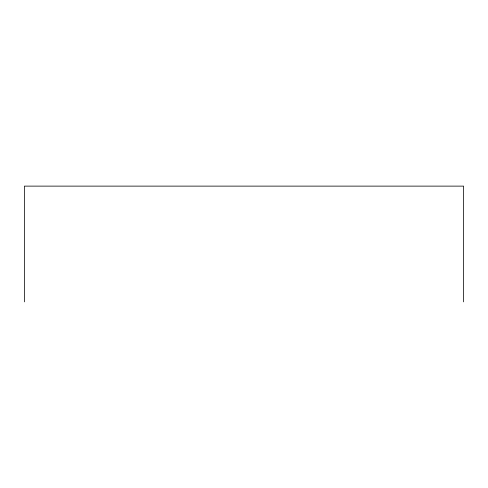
<?xml version="1.0" encoding="UTF-8"?>
<svg xmlns="http://www.w3.org/2000/svg" width="488" height="488" viewBox="0 0 488 488"><rect width="100%" height="100%" fill="white"/><g stroke="black" fill="none" stroke-linecap="round" stroke-linejoin="round"><path stroke-width="0.73" d="M463.6 301.877L463.6 186.123L24.4 186.123L24.4 301.877"/></g></svg>
